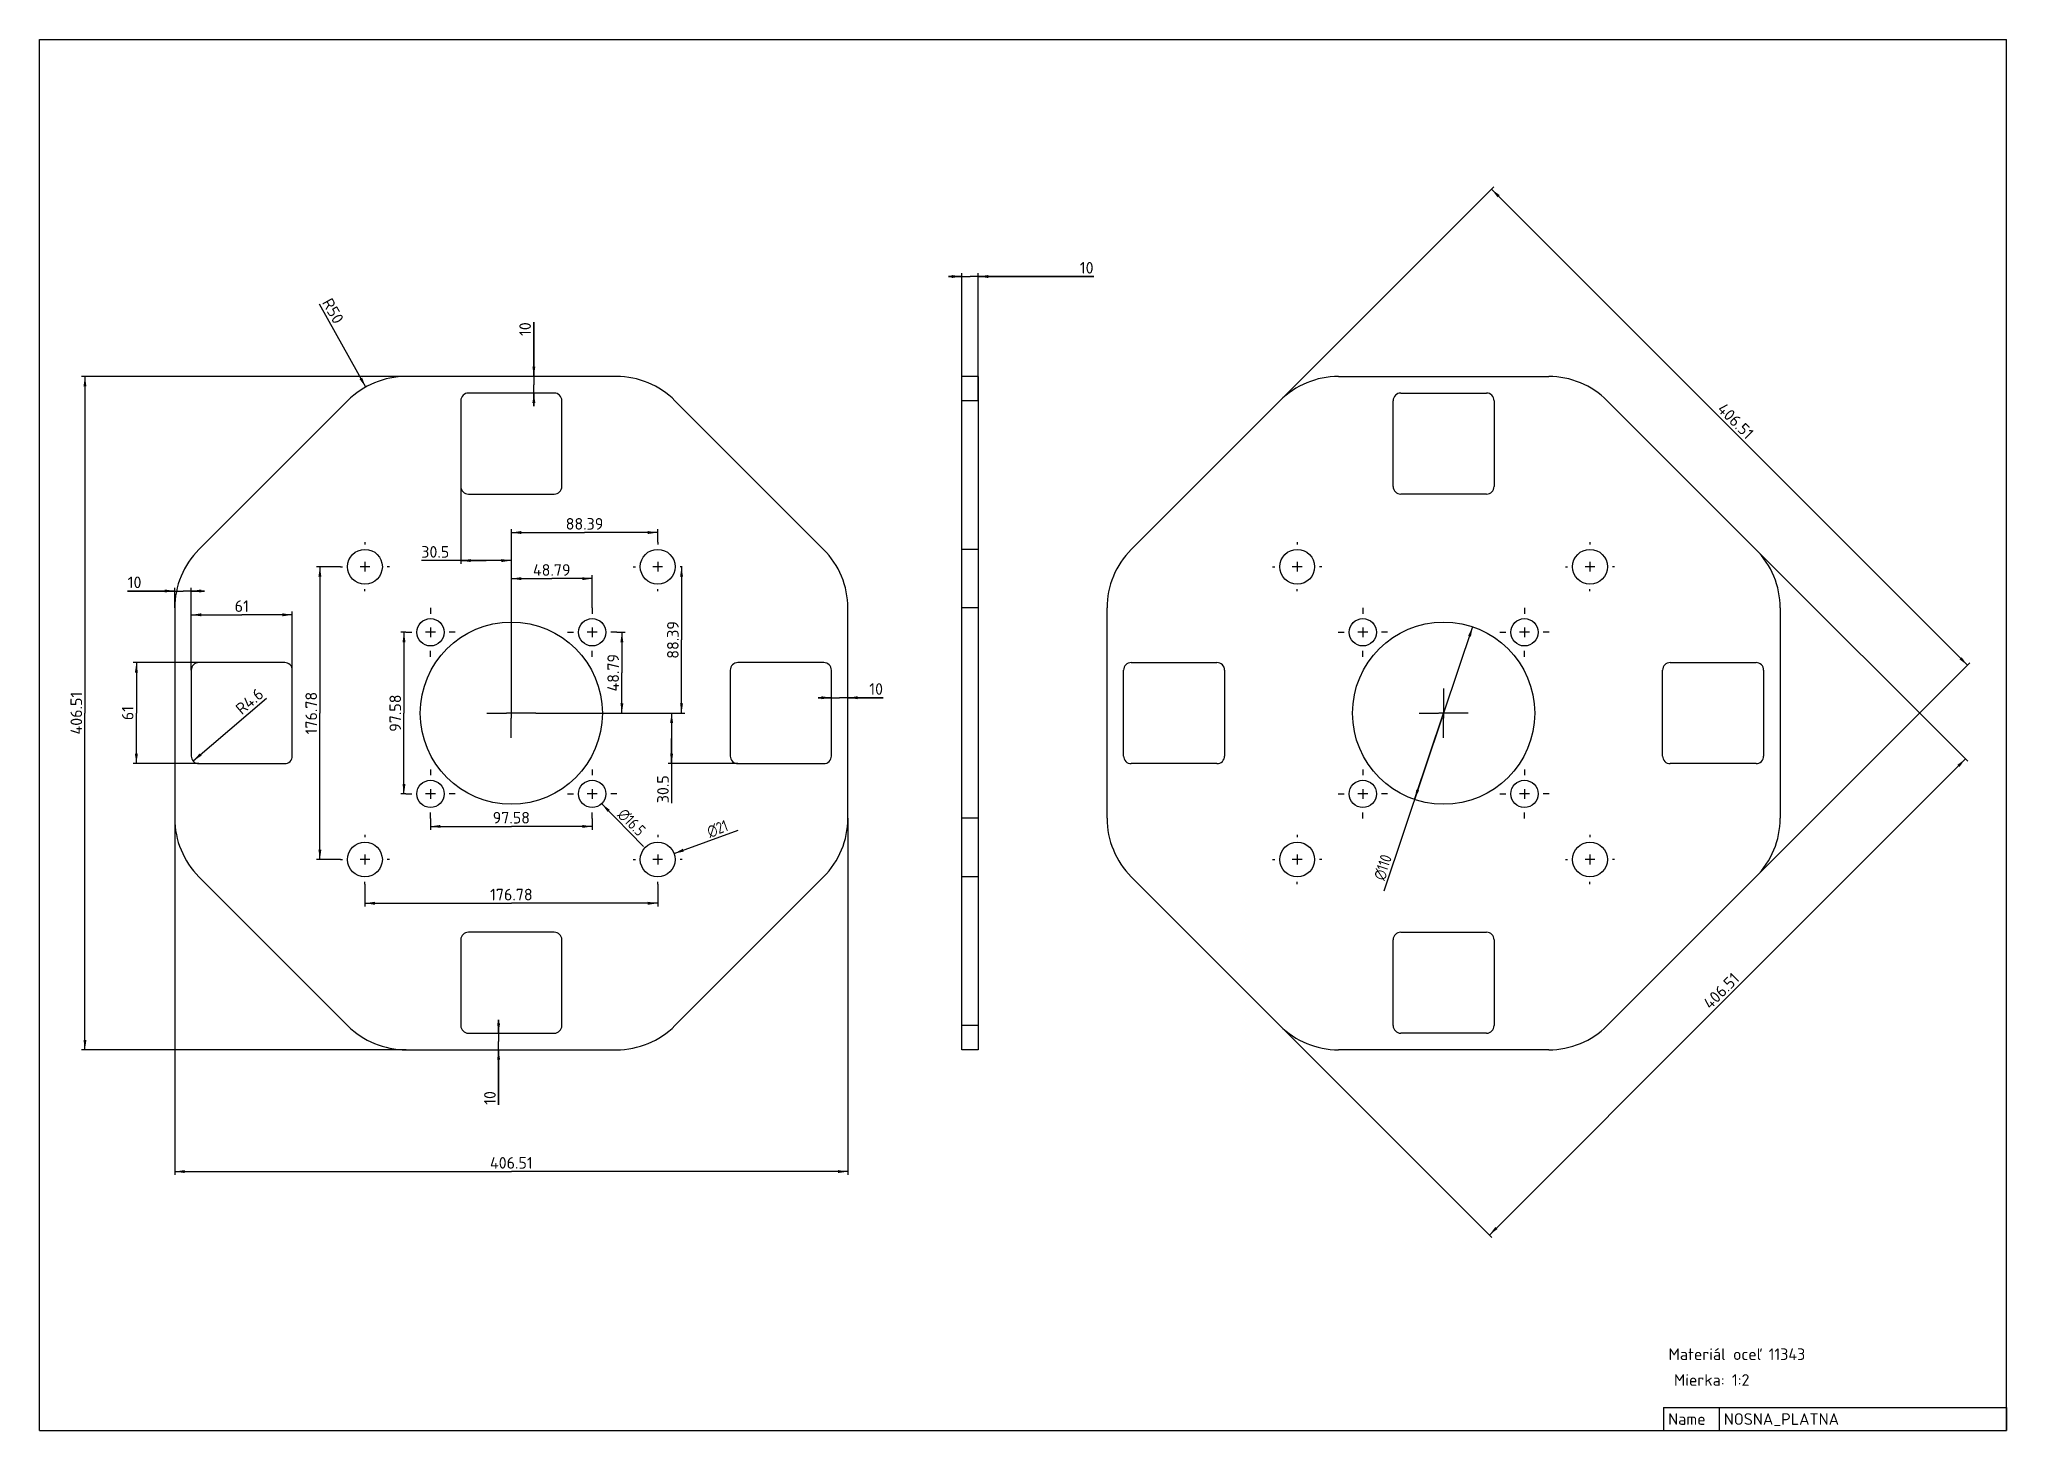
# Model space of a CAD drawing. Header units: millimetres. Extents: x 0 to 594, y 0 to 420.
import ezdxf

# ---------------------------------------------------------------- set-up
doc = ezdxf.new("R2010")
doc.units = ezdxf.units.MM
doc.header["$LTSCALE"] = 32.67
doc.linetypes.add('CENTER', pattern=[0.6, 0.375, -0.075, 0.075, -0.075])
doc.layers.get('0').update_dxf_attribs({"linetype": 'CONTINUOUS'})
doc.layers.add('05_AXIS-OSI', color=7, linetype='CONTINUOUS')
doc.layers.add('DEFAULT_1', color=7, linetype='CENTER')
doc.styles.get("Standard").update_dxf_attribs({"font": 'isocpeur.ttf'})
doc.styles.add('TEXTSTYLE_1', font='gdt', dxfattribs={"width": 0.8})
doc.dimstyles.new('DIMSTYLE_1', dxfattribs={"dimtxt": 3.5, "dimasz": 3, "dimexe": 0.18, "dimexo": 0.0625, "dimgap": 0.09, "dimtad": 1, "dimlfac": 2, "dimdsep": 46, "dimtxsty": 'Standard', "dimblk": '_FILLED', "dimblk1": '_FILLED', "dimblk2": '_FILLED', "dimcen": 0.09, "dimadec": 0, "dimazin": 0, "dimtp": 0.01, "dimtm": 0.01, "dimtfac": 1, "dimtofl": 0, "dimtmove": 0, "dimatfit": 3, "dimldrblk": '_FILLED', "dimfxl": 1, "dimtolj": 1, "dimarcsym": 0})
doc.dimstyles.new('DIMSTYLE_2', dxfattribs={"dimtxt": 3.5, "dimasz": 3, "dimexe": 0.18, "dimexo": 0.0625, "dimgap": 0.09, "dimtad": 1, "dimlfac": 2, "dimdsep": 46, "dimtxsty": 'Standard', "dimblk": '_FILLED', "dimblk1": '_FILLED', "dimblk2": '_FILLED', "dimcen": 0.09, "dimadec": 0, "dimazin": 0, "dimtp": 0.01, "dimtm": 0.01, "dimtfac": 1, "dimtofl": 0, "dimtmove": 0, "dimatfit": 3, "dimldrblk": '_FILLED', "dimfxl": 1, "dimtolj": 1, "dimarcsym": 0})
doc.dimstyles.new('DIMSTYLE_3', dxfattribs={"dimtxt": 3.5, "dimasz": 3, "dimexe": 0.18, "dimexo": 0.0625, "dimgap": 0.09, "dimtad": 1, "dimlfac": 2, "dimdsep": 46, "dimtxsty": 'Standard', "dimblk": '_FILLED', "dimblk1": '_FILLED', "dimblk2": '_FILLED', "dimcen": 0.09, "dimadec": 0, "dimazin": 0, "dimtp": 0.01, "dimtm": 0.01, "dimtfac": 1, "dimtofl": 0, "dimtmove": 0, "dimatfit": 3, "dimldrblk": '_FILLED', "dimfxl": 1, "dimtolj": 1, "dimarcsym": 0})

# ---------------------------------------------------------------- blocks, each defined once
blk = doc.blocks.new('_FILLED')
at = {"color": 0, "linetype": 'ByBlock'}
blk.add_solid([(0, 0), (-1, 0.15), (-1, -0.15)], dxfattribs=at)
blk = doc.blocks.new('*D1')
at = {"color": 2, "linetype": 'Continuous'}
for p, q in [((142.51, 224.03), (142.51, 258.2)), ((142.51, 257.2), (154.7, 257.2)), ((166.9, 257.2), (154.7, 257.2)), ((166.9, 248.42), (166.9, 258.2))]:
    blk.add_line(p, q, dxfattribs=at)
at = {"color": 2, "linetype": 'Continuous', "xscale": 3, "yscale": 3, "zscale": 3, "rotation": 180}
blk.add_blockref('_FILLED', (142.51, 257.2), dxfattribs=at)
at = {"color": 2, "linetype": 'Continuous', "xscale": 3, "yscale": 3, "zscale": 3}
blk.add_blockref('_FILLED', (166.9, 257.2), dxfattribs=at)
at = {"color": 2, "linetype": 'Continuous', "insert": (154.7, 261.57), "char_height": 3.5, "width": 11.1798, "attachment_point": 2, "line_spacing_factor": 0.9}
blk.add_mtext('48.79', dxfattribs=at)
blk = doc.blocks.new('*D2')
at = {"color": 2, "linetype": 'Continuous'}
for p, q in [((142.51, 224.03), (142.51, 272.12)), ((142.51, 271.12), (164.6, 271.12)), ((186.7, 271.12), (164.6, 271.12)), ((186.7, 268.22), (186.7, 272.12))]:
    blk.add_line(p, q, dxfattribs=at)
at = {"color": 2, "linetype": 'Continuous', "xscale": 3, "yscale": 3, "zscale": 3, "rotation": 180}
blk.add_blockref('_FILLED', (142.51, 271.12), dxfattribs=at)
at = {"color": 2, "linetype": 'Continuous', "xscale": 3, "yscale": 3, "zscale": 3}
blk.add_blockref('_FILLED', (186.7, 271.12), dxfattribs=at)
at = {"color": 2, "linetype": 'Continuous', "insert": (164.6, 275.49), "char_height": 3.5, "width": 10.8326, "attachment_point": 2, "line_spacing_factor": 0.9}
blk.add_mtext('88.39', dxfattribs=at)
blk = doc.blocks.new('*D3')
at = {"color": 2, "linetype": 'Continuous'}
for p, q in [((174.33, 241), (176.89, 241)), ((175.89, 241), (175.89, 228.8)), ((175.89, 216.6), (175.89, 228.8)), ((149.93, 216.6), (176.89, 216.6))]:
    blk.add_line(p, q, dxfattribs=at)
at = {"color": 2, "linetype": 'Continuous', "xscale": 3, "yscale": 3, "zscale": 3}
for p, rotation in [((175.89, 241), 90), ((175.89, 216.6), 270)]:
    blk.add_blockref('_FILLED', p, dxfattribs=dict(at, rotation=rotation))
at = {"color": 2, "linetype": 'Continuous', "insert": (171.51, 228.8), "char_height": 3.5, "width": 11.1798, "attachment_point": 2, "rotation": 90, "line_spacing_factor": 0.9}
blk.add_mtext('48.79', dxfattribs=at)
blk = doc.blocks.new('*D4')
at = {"color": 2, "linetype": 'Continuous'}
for p, q in [((193.9, 260.79), (193.9, 238.7)), ((193.9, 216.6), (193.9, 238.7)), ((149.93, 216.6), (194.9, 216.6))]:
    blk.add_line(p, q, dxfattribs=at)
at = {"color": 2, "linetype": 'Continuous', "xscale": 3, "yscale": 3, "zscale": 3}
for p, rotation in [((193.9, 260.79), 90), ((193.9, 216.6), 270)]:
    blk.add_blockref('_FILLED', p, dxfattribs=dict(at, rotation=rotation))
at = {"color": 2, "linetype": 'Continuous', "insert": (189.53, 238.7), "char_height": 3.5, "width": 10.8326, "attachment_point": 2, "rotation": 90, "line_spacing_factor": 0.9}
blk.add_mtext('88.39', dxfattribs=at)
blk = doc.blocks.new('*D5')
at = {"color": 2, "linetype": 'Continuous'}
for p, q in [((149.93, 216.6), (191.9, 216.6)), ((190.9, 216.6), (190.9, 208.98)), ((190.9, 201.35), (190.9, 208.98)), ((190.9, 208.98), (190.9, 189.46)), ((210.93, 201.35), (189.9, 201.35))]:
    blk.add_line(p, q, dxfattribs=at)
at = {"color": 2, "linetype": 'Continuous', "xscale": 3, "yscale": 3, "zscale": 3}
for p, rotation in [((190.9, 216.6), 90), ((190.9, 201.35), 270)]:
    blk.add_blockref('_FILLED', p, dxfattribs=dict(at, rotation=rotation))
at = {"color": 2, "linetype": 'Continuous', "insert": (186.53, 197.85), "char_height": 3.5, "width": 8.3884, "attachment_point": 3, "rotation": 90, "line_spacing_factor": 0.9}
blk.add_mtext('30.5', dxfattribs=at)
blk = doc.blocks.new('*D6')
at = {"color": 2, "linetype": 'Continuous'}
for p, q in [((127.26, 285.03), (127.26, 261.66)), ((134.88, 262.66), (115.37, 262.66)), ((127.26, 262.66), (134.88, 262.66)), ((142.51, 262.66), (134.88, 262.66)), ((142.51, 224.03), (142.51, 263.66))]:
    blk.add_line(p, q, dxfattribs=at)
at = {"color": 2, "linetype": 'Continuous', "xscale": 3, "yscale": 3, "zscale": 3, "rotation": 180}
blk.add_blockref('_FILLED', (127.26, 262.66), dxfattribs=at)
at = {"color": 2, "linetype": 'Continuous', "xscale": 3, "yscale": 3, "zscale": 3}
blk.add_blockref('_FILLED', (142.51, 262.66), dxfattribs=at)
at = {"color": 2, "linetype": 'Continuous', "insert": (123.76, 267.03), "char_height": 3.5, "width": 8.3884, "attachment_point": 3, "line_spacing_factor": 0.9}
blk.add_mtext('30.5', dxfattribs=at)
blk = doc.blocks.new('*D7')
at = {"color": 2, "linetype": 'Continuous'}
for p, q in [((110.69, 241), (109.1, 241)), ((110.1, 241), (110.1, 216.6)), ((110.1, 192.21), (110.1, 216.6)), ((110.69, 192.21), (109.1, 192.21))]:
    blk.add_line(p, q, dxfattribs=at)
at = {"color": 2, "linetype": 'Continuous', "xscale": 3, "yscale": 3, "zscale": 3}
for p, rotation in [((110.1, 241), 90), ((110.1, 192.21), 270)]:
    blk.add_blockref('_FILLED', p, dxfattribs=dict(at, rotation=rotation))
at = {"color": 2, "linetype": 'Continuous', "insert": (105.72, 216.6), "char_height": 3.5, "width": 10.8326, "attachment_point": 2, "rotation": 90, "line_spacing_factor": 0.9}
blk.add_mtext('97.58', dxfattribs=at)
blk = doc.blocks.new('*D8')
at = {"color": 2, "linetype": 'Continuous'}
for p, q in [((90.89, 260.79), (83.71, 260.79)), ((84.71, 260.79), (84.71, 216.6)), ((84.71, 172.41), (84.71, 216.6)), ((90.89, 172.41), (83.71, 172.41))]:
    blk.add_line(p, q, dxfattribs=at)
at = {"color": 2, "linetype": 'Continuous', "xscale": 3, "yscale": 3, "zscale": 3}
for p, rotation in [((84.71, 260.79), 90), ((84.71, 172.41), 270)]:
    blk.add_blockref('_FILLED', p, dxfattribs=dict(at, rotation=rotation))
at = {"color": 2, "linetype": 'Continuous', "insert": (80.34, 216.6), "char_height": 3.5, "width": 12.5826, "attachment_point": 2, "rotation": 90, "line_spacing_factor": 0.9}
blk.add_mtext('176.78', dxfattribs=at)
blk = doc.blocks.new('*D9')
at = {"color": 2, "linetype": 'Continuous'}
for p, q in [((118.11, 184.78), (118.11, 181.4)), ((166.9, 184.78), (166.9, 181.4)), ((118.11, 182.4), (142.51, 182.4)), ((166.9, 182.4), (142.51, 182.4))]:
    blk.add_line(p, q, dxfattribs=at)
at = {"color": 2, "linetype": 'Continuous', "xscale": 3, "yscale": 3, "zscale": 3, "rotation": 180}
blk.add_blockref('_FILLED', (118.11, 182.4), dxfattribs=at)
at = {"color": 2, "linetype": 'Continuous', "xscale": 3, "yscale": 3, "zscale": 3}
blk.add_blockref('_FILLED', (166.9, 182.4), dxfattribs=at)
at = {"color": 2, "linetype": 'Continuous', "insert": (142.51, 186.78), "char_height": 3.5, "width": 10.8326, "attachment_point": 2, "line_spacing_factor": 0.9}
blk.add_mtext('97.58', dxfattribs=at)
blk = doc.blocks.new('*D10')
at = {"color": 2, "linetype": 'Continuous'}
for p, q in [((98.31, 164.98), (98.31, 158.2)), ((186.7, 164.98), (186.7, 158.2)), ((98.31, 159.2), (142.51, 159.2)), ((186.7, 159.2), (142.51, 159.2))]:
    blk.add_line(p, q, dxfattribs=at)
at = {"color": 2, "linetype": 'Continuous', "xscale": 3, "yscale": 3, "zscale": 3, "rotation": 180}
blk.add_blockref('_FILLED', (98.31, 159.2), dxfattribs=at)
at = {"color": 2, "linetype": 'Continuous', "xscale": 3, "yscale": 3, "zscale": 3}
blk.add_blockref('_FILLED', (186.7, 159.2), dxfattribs=at)
at = {"color": 2, "linetype": 'Continuous', "insert": (142.51, 163.57), "char_height": 3.5, "width": 12.5826, "attachment_point": 2, "line_spacing_factor": 0.9}
blk.add_mtext('176.78', dxfattribs=at)
blk = doc.blocks.new('*D11')
at = {"color": 2, "linetype": 'Continuous'}
for p, q in [((48.18, 231.85), (28.3, 231.85)), ((29.3, 231.85), (29.3, 216.6)), ((29.3, 201.35), (29.3, 216.6)), ((48.18, 201.35), (28.3, 201.35))]:
    blk.add_line(p, q, dxfattribs=at)
at = {"color": 2, "linetype": 'Continuous', "xscale": 3, "yscale": 3, "zscale": 3}
for p, rotation in [((29.3, 231.85), 90), ((29.3, 201.35), 270)]:
    blk.add_blockref('_FILLED', p, dxfattribs=dict(at, rotation=rotation))
at = {"color": 2, "linetype": 'Continuous', "insert": (24.92, 216.6), "char_height": 3.5, "width": 4.1942, "attachment_point": 2, "rotation": 90, "line_spacing_factor": 0.9}
blk.add_mtext('61', dxfattribs=at)
blk = doc.blocks.new('*D12')
at = {"color": 2, "linetype": 'Continuous'}
for p, q in [((45.88, 229.55), (45.88, 247.28)), ((45.88, 246.28), (61.13, 246.28)), ((76.38, 246.28), (61.13, 246.28)), ((76.38, 229.55), (76.38, 247.28))]:
    blk.add_line(p, q, dxfattribs=at)
at = {"color": 2, "linetype": 'Continuous', "xscale": 3, "yscale": 3, "zscale": 3, "rotation": 180}
blk.add_blockref('_FILLED', (45.88, 246.28), dxfattribs=at)
at = {"color": 2, "linetype": 'Continuous', "xscale": 3, "yscale": 3, "zscale": 3}
blk.add_blockref('_FILLED', (76.38, 246.28), dxfattribs=at)
at = {"color": 2, "linetype": 'Continuous', "insert": (61.13, 250.65), "char_height": 3.5, "width": 4.1942, "attachment_point": 2, "line_spacing_factor": 0.9}
blk.add_mtext('61', dxfattribs=at)
blk = doc.blocks.new('*D13')
at = {"color": 2, "linetype": 'Continuous'}
blk.add_line((46.43, 202.16), (68.62, 221.14), dxfattribs=at)
at = {"color": 2, "linetype": 'Continuous', "xscale": 3, "yscale": 3, "zscale": 3, "rotation": 220.5595057505}
blk.add_blockref('_FILLED', (46.43, 202.16), dxfattribs=at)
at = {"color": 2, "linetype": 'Continuous', "insert": (58.87, 218.56), "char_height": 3.5, "width": 9.0826, "attachment_point": 1, "rotation": 40.55951, "line_spacing_factor": 0.9}
blk.add_mtext('R4.6', dxfattribs=at)
blk = doc.blocks.new('*D14')
at = {"color": 2, "linetype": 'Continuous'}
for p, q in [((40.88, 253.47), (26.64, 253.47)), ((26.64, 253.47), (43.38, 253.47)), ((40.88, 248.34), (40.88, 254.47)), ((49.88, 253.47), (43.38, 253.47)), ((45.88, 229.55), (45.88, 254.47)), ((45.88, 253.47), (49.88, 253.47))]:
    blk.add_line(p, q, dxfattribs=at)
at = {"color": 2, "linetype": 'Continuous', "xscale": 3, "yscale": 3, "zscale": 3}
blk.add_blockref('_FILLED', (40.88, 253.47), dxfattribs=at)
at = {"color": 2, "linetype": 'Continuous', "xscale": 3, "yscale": 3, "zscale": 3, "rotation": 180}
blk.add_blockref('_FILLED', (45.88, 253.47), dxfattribs=at)
at = {"color": 2, "linetype": 'Continuous', "insert": (30.83, 257.84), "char_height": 3.5, "width": 4.1942, "attachment_point": 3, "line_spacing_factor": 0.9}
blk.add_mtext('10', dxfattribs=at)
blk = doc.blocks.new('*D15')
at = {"color": 2, "linetype": 'Continuous'}
for p, q in [((149.31, 318.23), (149.31, 334.64)), ((149.31, 334.64), (149.31, 315.73)), ((149.31, 309.23), (149.31, 315.73)), ((149.31, 313.23), (149.31, 309.23))]:
    blk.add_line(p, q, dxfattribs=at)
at = {"color": 2, "linetype": 'Continuous', "xscale": 3, "yscale": 3, "zscale": 3}
for p, rotation in [((149.31, 318.23), 270), ((149.31, 313.23), 90)]:
    blk.add_blockref('_FILLED', p, dxfattribs=dict(at, rotation=rotation))
at = {"color": 2, "linetype": 'Continuous', "insert": (144.93, 330.45), "char_height": 3.5, "width": 4.1942, "attachment_point": 1, "rotation": 90, "line_spacing_factor": 0.9}
blk.add_mtext('10', dxfattribs=at)
blk = doc.blocks.new('*D16')
at = {"color": 2, "linetype": 'Continuous'}
for p, q in [((239.13, 221.25), (235.13, 221.25)), ((235.13, 221.25), (241.63, 221.25)), ((254.78, 221.25), (241.63, 221.25)), ((244.13, 221.25), (254.78, 221.25))]:
    blk.add_line(p, q, dxfattribs=at)
at = {"color": 2, "linetype": 'Continuous', "xscale": 3, "yscale": 3, "zscale": 3}
blk.add_blockref('_FILLED', (239.13, 221.25), dxfattribs=at)
at = {"color": 2, "linetype": 'Continuous', "xscale": 3, "yscale": 3, "zscale": 3, "rotation": 180}
blk.add_blockref('_FILLED', (244.13, 221.25), dxfattribs=at)
at = {"color": 2, "linetype": 'Continuous', "insert": (250.58, 225.63), "char_height": 3.5, "width": 4.1942, "attachment_point": 1, "line_spacing_factor": 0.9}
blk.add_mtext('10', dxfattribs=at)
blk = doc.blocks.new('*D17')
at = {"color": 2, "linetype": 'Continuous'}
for p, q in [((138.66, 119.97), (138.66, 123.97)), ((138.66, 123.97), (138.66, 117.47)), ((138.66, 98.31), (138.66, 117.47)), ((138.66, 114.97), (138.66, 98.31))]:
    blk.add_line(p, q, dxfattribs=at)
at = {"color": 2, "linetype": 'Continuous', "xscale": 3, "yscale": 3, "zscale": 3}
for p, rotation in [((138.66, 119.97), 270), ((138.66, 114.97), 90)]:
    blk.add_blockref('_FILLED', p, dxfattribs=dict(at, rotation=rotation))
at = {"color": 2, "linetype": 'Continuous', "insert": (134.29, 102.51), "char_height": 3.5, "width": 4.1942, "attachment_point": 3, "rotation": 90, "line_spacing_factor": 0.9}
blk.add_mtext('10', dxfattribs=at)
blk = doc.blocks.new('*D18')
at = {"color": 2, "linetype": 'Continuous'}
blk.add_line((191.63, 174.2), (211.04, 181.27), dxfattribs=at)
at = {"color": 2, "linetype": 'Continuous', "xscale": 3, "yscale": 3, "zscale": 3, "rotation": 200.0056343933}
blk.add_blockref('_FILLED', (191.63, 174.2), dxfattribs=at)
at = {"color": 2, "linetype": 'Continuous', "insert": (201.22, 182.35), "char_height": 3.5, "width": 8.8609, "attachment_point": 1, "rotation": 20.00563, "line_spacing_factor": 0.9, "style": 'TEXTSTYLE_1'}
blk.add_mtext('{\\Fgdt;n}\\Fisocpeur.ttf;21', dxfattribs=at)
blk = doc.blocks.new('*D19')
at = {"color": 2, "linetype": 'Continuous'}
blk.add_line((169.79, 189.26), (182.45, 176.31), dxfattribs=at)
at = {"color": 2, "linetype": 'Continuous', "xscale": 3, "yscale": 3, "zscale": 3, "rotation": 134.3760979916}
blk.add_blockref('_FILLED', (169.79, 189.26), dxfattribs=at)
at = {"color": 2, "linetype": 'Continuous', "insert": (176.93, 188.21), "char_height": 3.5, "width": 12.3609, "attachment_point": 1, "rotation": 314.3761, "line_spacing_factor": 0.9, "style": 'TEXTSTYLE_1'}
blk.add_mtext('{\\Fgdt;n}\\Fisocpeur.ttf;16.5', dxfattribs=at)
blk = doc.blocks.new('*D20')
at = {"color": 2, "linetype": 'Continuous'}
blk.add_line((98.54, 315.03), (84.54, 340.01), dxfattribs=at)
at = {"color": 2, "linetype": 'Continuous', "xscale": 3, "yscale": 3, "zscale": 3, "rotation": 299.2727261551}
blk.add_blockref('_FILLED', (98.54, 315.03), dxfattribs=at)
at = {"color": 2, "linetype": 'Continuous', "insert": (92.11, 335.45), "char_height": 3.5, "width": 7.6798, "attachment_point": 3, "rotation": 299.27273, "line_spacing_factor": 0.9}
blk.add_mtext('R50', dxfattribs=at)
blk = doc.blocks.new('*D21')
at = {"color": 2, "linetype": 'Continuous'}
for p, q in [((40.88, 184.86), (40.88, 77.21)), ((244.13, 184.86), (244.13, 77.21)), ((40.88, 78.21), (142.51, 78.21)), ((244.13, 78.21), (142.51, 78.21))]:
    blk.add_line(p, q, dxfattribs=at)
at = {"color": 2, "linetype": 'Continuous', "xscale": 3, "yscale": 3, "zscale": 3, "rotation": 180}
blk.add_blockref('_FILLED', (40.88, 78.21), dxfattribs=at)
at = {"color": 2, "linetype": 'Continuous', "xscale": 3, "yscale": 3, "zscale": 3}
blk.add_blockref('_FILLED', (244.13, 78.21), dxfattribs=at)
at = {"color": 2, "linetype": 'Continuous', "insert": (142.51, 82.59), "char_height": 3.5, "width": 12.9298, "attachment_point": 2, "line_spacing_factor": 0.9}
blk.add_mtext('406.51', dxfattribs=at)
blk = doc.blocks.new('*D22')
at = {"color": 2, "linetype": 'Continuous'}
for p, q in [((110.77, 318.23), (12.77, 318.23)), ((13.77, 318.23), (13.77, 216.6)), ((13.77, 114.97), (13.77, 216.6)), ((110.77, 114.97), (12.77, 114.97))]:
    blk.add_line(p, q, dxfattribs=at)
at = {"color": 2, "linetype": 'Continuous', "xscale": 3, "yscale": 3, "zscale": 3}
for p, rotation in [((13.77, 318.23), 90), ((13.77, 114.97), 270)]:
    blk.add_blockref('_FILLED', p, dxfattribs=dict(at, rotation=rotation))
at = {"color": 2, "linetype": 'Continuous', "insert": (9.4, 216.6), "char_height": 3.5, "width": 12.9298, "attachment_point": 2, "rotation": 90, "line_spacing_factor": 0.9}
blk.add_mtext('406.51', dxfattribs=at)
blk = doc.blocks.new('*D23')
at = {"color": 2, "linetype": 'Continuous'}
for p, q in [((518.3, 266.02), (582.25, 202.07)), ((581.54, 202.78), (509.68, 130.92)), ((437.82, 59.06), (509.68, 130.92)), ((374.58, 122.3), (438.53, 58.35))]:
    blk.add_line(p, q, dxfattribs=at)
at = {"color": 2, "linetype": 'Continuous', "xscale": 3, "yscale": 3, "zscale": 3}
for p, rotation in [((581.54, 202.78), 45), ((437.82, 59.06), 225)]:
    blk.add_blockref('_FILLED', p, dxfattribs=dict(at, rotation=rotation))
at = {"color": 2, "linetype": 'Continuous', "insert": (506.59, 134.01), "char_height": 3.5, "width": 12.9298, "attachment_point": 2, "rotation": 45, "line_spacing_factor": 0.9}
blk.add_mtext('406.51', dxfattribs=at)
blk = doc.blocks.new('*D24')
at = {"color": 2, "linetype": 'Continuous'}
for p, q in [((374.58, 310.91), (439.16, 375.49)), ((438.46, 374.78), (510.32, 302.92)), ((582.18, 231.06), (510.32, 302.92)), ((518.3, 167.18), (582.89, 231.77))]:
    blk.add_line(p, q, dxfattribs=at)
at = {"color": 2, "linetype": 'Continuous', "xscale": 3, "yscale": 3, "zscale": 3}
for p, rotation in [((438.46, 374.78), 135), ((582.18, 231.06), 315)]:
    blk.add_blockref('_FILLED', p, dxfattribs=dict(at, rotation=rotation))
at = {"color": 2, "linetype": 'Continuous', "insert": (513.41, 306.01), "char_height": 3.5, "width": 12.9298, "attachment_point": 2, "rotation": 315, "line_spacing_factor": 0.9}
blk.add_mtext('406.51', dxfattribs=at)
blk = doc.blocks.new('*D25')
at = {"color": 2, "linetype": 'Continuous'}
for p, q in [((278.5, 348.41), (274.5, 348.41)), ((274.5, 348.41), (281, 348.41)), ((278.5, 310.91), (278.5, 349.41)), ((318.35, 348.41), (281, 348.41)), ((283.5, 310.91), (283.5, 349.41)), ((283.5, 348.41), (318.35, 348.41))]:
    blk.add_line(p, q, dxfattribs=at)
at = {"color": 2, "linetype": 'Continuous', "xscale": 3, "yscale": 3, "zscale": 3}
blk.add_blockref('_FILLED', (278.5, 348.41), dxfattribs=at)
at = {"color": 2, "linetype": 'Continuous', "xscale": 3, "yscale": 3, "zscale": 3, "rotation": 180}
blk.add_blockref('_FILLED', (283.5, 348.41), dxfattribs=at)
at = {"color": 2, "linetype": 'Continuous', "insert": (314.16, 352.79), "char_height": 3.5, "width": 4.1942, "attachment_point": 1, "line_spacing_factor": 0.9}
blk.add_mtext('10', dxfattribs=at)
blk = doc.blocks.new('*D26')
at = {"color": 2, "linetype": 'Continuous'}
for p, q in [((432.77, 242.66), (424, 216.6)), ((424, 216.6), (405.9, 162.81)), ((415.23, 190.54), (424, 216.6))]:
    blk.add_line(p, q, dxfattribs=at)
at = {"color": 2, "linetype": 'Continuous', "xscale": 3, "yscale": 3, "zscale": 3}
for p, rotation in [((432.77, 242.66), 71.40462034069999), ((415.23, 190.54), 251.4046203407)]:
    blk.add_blockref('_FILLED', p, dxfattribs=dict(at, rotation=rotation))
at = {"color": 2, "linetype": 'Continuous', "insert": (405.14, 174.26), "char_height": 3.5, "width": 10.6109, "attachment_point": 3, "rotation": 71.40462, "line_spacing_factor": 0.9, "style": 'TEXTSTYLE_1'}
blk.add_mtext('{\\Fgdt;n}\\Fisocpeur.ttf;110', dxfattribs=at)
blk = doc.blocks.new('*T27')
at = {"color": 2, "linetype": 'Continuous'}
for p, q in [((0, 0), (103.6, 0)), ((0, 0), (0, -7)), ((16.8, 0), (16.8, -7)), ((103.6, 0), (103.6, -7)), ((0, -7), (103.6, -7))]:
    blk.add_line(p, q, dxfattribs=at)
at = {"color": 2, "linetype": 'Continuous', "char_height": 3.5, "attachment_point": 1, "line_spacing_factor": 0.9}
for s, insert, width in [('Name', (1.4, -1.75), 21.6653), ('NOSNA_PLATNA', (18.2, -1.75), 69.1901)]:
    blk.add_mtext(s, dxfattribs=dict(at, insert=insert, width=width))

msp = doc.modelspace()

# ---------------------------------------------------------------- linework, layer by layer
at = {"color": 7, "linetype": 'Continuous'}
for p, q in [((0, 0), (0, 420)), ((0, 420), (594, 420)), ((594, 0), (594, 420)), ((174.2454, 318.2273), (110.7657, 318.2273)), ((278.5, 114.9739), (278.5, 318.2273)), ((283.5, 318.2273), (278.5, 318.2273)), ((283.5, 318.2273), (283.5, 114.9739)), ((392.2602, 318.2273), (455.7398, 318.2273)), ((93.0881, 310.905), (48.2012, 266.0181)), ((127.2556, 310.9273), (127.2556, 285.0273)), ((155.4556, 313.2273), (129.5556, 313.2273)), ((157.7556, 285.0273), (157.7556, 310.9273)), ((236.81, 266.0181), (191.9231, 310.905)), ((283.5, 310.905), (278.5, 310.905)), ((329.6956, 266.0181), (374.5825, 310.905)), ((408.75, 285.0273), (408.75, 310.9273)), ((411.05, 313.2273), (436.95, 313.2273)), ((439.25, 310.9273), (439.25, 285.0273)), ((473.4175, 310.905), (518.3044, 266.0181)), ((129.5556, 282.7273), (155.4556, 282.7273)), ((436.95, 282.7273), (411.05, 282.7273)), ((98.3114, 262.2798), (98.3114, 259.3098)), ((186.6997, 262.2798), (186.6997, 259.3098)), ((283.5, 266.0181), (278.5, 266.0181)), ((379.8058, 262.2798), (379.8058, 259.3098)), ((468.1942, 262.2798), (468.1942, 259.3098)), ((99.7964, 260.7948), (96.8264, 260.7948)), ((188.1847, 260.7948), (185.2147, 260.7948)), ((381.2908, 260.7948), (378.3208, 260.7948)), ((469.6792, 260.7948), (466.7092, 260.7948)), ((40.8788, 248.3404), (40.8788, 184.8608)), ((244.1323, 184.8608), (244.1323, 248.3404)), ((283.5, 248.3404), (278.5, 248.3404)), ((322.3733, 184.8608), (322.3733, 248.3404)), ((525.6267, 248.3404), (525.6267, 184.8608)), ((119.5954, 240.9958), (116.6254, 240.9958)), ((118.1104, 242.4808), (118.1104, 239.5108)), ((168.3858, 240.9958), (165.4158, 240.9958)), ((166.9008, 242.4808), (166.9008, 239.5108)), ((401.0898, 240.9958), (398.1198, 240.9958)), ((399.6048, 242.4808), (399.6048, 239.5108)), ((449.8802, 240.9958), (446.9102, 240.9958)), ((448.3952, 242.4808), (448.3952, 239.5108)), ((74.0788, 231.8506), (48.1788, 231.8506)), ((236.8323, 231.8506), (210.9323, 231.8506)), ((329.6733, 231.8506), (355.5733, 231.8506)), ((492.4267, 231.8506), (518.3267, 231.8506)), ((45.8788, 229.5506), (45.8788, 203.6506)), ((76.3788, 203.6506), (76.3788, 229.5506)), ((208.6323, 229.5506), (208.6323, 203.6506)), ((239.1323, 203.6506), (239.1323, 229.5506)), ((327.3733, 203.6506), (327.3733, 229.5506)), ((357.8733, 229.5506), (357.8733, 203.6506)), ((490.1267, 203.6506), (490.1267, 229.5506)), ((520.6267, 229.5506), (520.6267, 203.6506)), ((48.1788, 201.3506), (74.0788, 201.3506)), ((210.9323, 201.3506), (236.8323, 201.3506)), ((355.5733, 201.3506), (329.6733, 201.3506)), ((518.3267, 201.3506), (492.4267, 201.3506)), ((119.5954, 192.2054), (116.6254, 192.2054)), ((118.1104, 193.6904), (118.1104, 190.7204)), ((168.3858, 192.2054), (165.4158, 192.2054)), ((166.9008, 193.6904), (166.9008, 190.7204)), ((401.0898, 192.2054), (398.1198, 192.2054)), ((399.6048, 193.6904), (399.6048, 190.7204)), ((449.8802, 192.2054), (446.9102, 192.2054)), ((448.3952, 193.6904), (448.3952, 190.7204)), ((283.5, 184.8608), (278.5, 184.8608)), ((99.7964, 172.4064), (96.8264, 172.4064)), ((98.3114, 173.8914), (98.3114, 170.9214)), ((188.1847, 172.4064), (185.2147, 172.4064)), ((186.6997, 173.8914), (186.6997, 170.9214)), ((381.2908, 172.4064), (378.3208, 172.4064)), ((379.8058, 173.8914), (379.8058, 170.9214)), ((469.6792, 172.4064), (466.7092, 172.4064)), ((468.1942, 173.8914), (468.1942, 170.9214)), ((48.2012, 167.1831), (93.0881, 122.2962)), ((191.9231, 122.2962), (236.81, 167.1831)), ((283.5, 167.1831), (278.5, 167.1831)), ((374.5825, 122.2962), (329.6956, 167.1831)), ((518.3044, 167.1831), (473.4175, 122.2962)), ((155.4556, 150.4739), (129.5556, 150.4739)), ((411.05, 150.4739), (436.95, 150.4739)), ((127.2556, 148.1739), (127.2556, 122.2739)), ((157.7556, 122.2739), (157.7556, 148.1739)), ((408.75, 122.2739), (408.75, 148.1739)), ((439.25, 148.1739), (439.25, 122.2739)), ((129.5556, 119.9739), (155.4556, 119.9739)), ((283.5, 122.2962), (278.5, 122.2962)), ((436.95, 119.9739), (411.05, 119.9739)), ((110.7657, 114.9739), (174.2454, 114.9739)), ((283.5, 114.9739), (278.5, 114.9739)), ((455.7398, 114.9739), (392.2602, 114.9739)), ((0, 0), (594, 0))]:
    msp.add_line(p, q, dxfattribs=at)
for centre, radius in [((98.3114, 260.7948), 5.25), ((186.6997, 260.7948), 5.25), ((379.8058, 260.7948), 5.25), ((468.1942, 260.7948), 5.25), ((118.1104, 240.9958), 4.125), ((142.5056, 216.6006), 27.5), ((166.9008, 240.9958), 4.125), ((399.6048, 240.9958), 4.125), ((424, 216.6006), 27.5), ((448.3952, 240.9958), 4.125), ((118.1104, 192.2054), 4.125), ((166.9008, 192.2054), 4.125), ((399.6048, 192.2054), 4.125), ((448.3952, 192.2054), 4.125), ((98.3114, 172.4064), 5.25), ((186.6997, 172.4064), 5.25), ((379.8058, 172.4064), 5.25), ((468.1942, 172.4064), 5.25)]:
    msp.add_circle(centre, radius, dxfattribs=at)
for centre, radius, start, end in [((110.7657, 293.2273), 25, 90, 135), ((174.2454, 293.2273), 25, 45, 90), ((392.2602, 293.2273), 25, 90, 135), ((455.7398, 293.2273), 25, 45, 90), ((129.5556, 310.9273), 2.3, 90, 180), ((155.4556, 310.9273), 2.3, 0, 90), ((411.05, 310.9273), 2.3, 90, 180), ((436.95, 310.9273), 2.3, 0, 90), ((129.5556, 285.0273), 2.3, 180, 270), ((155.4556, 285.0273), 2.3, 270, 360), ((411.05, 285.0273), 2.3, 180, 270), ((436.95, 285.0273), 2.3, 270, 360), ((65.8788, 248.3404), 25, 135, 180), ((219.1323, 248.3404), 25, 0, 45), ((347.3733, 248.3404), 25, 135, 180), ((500.6267, 248.3404), 25, 0, 45), ((48.1788, 229.5506), 2.3, 90, 180), ((74.0788, 229.5506), 2.3, 0, 90), ((210.9323, 229.5506), 2.3, 90, 180), ((236.8323, 229.5506), 2.3, 0, 90), ((329.6733, 229.5506), 2.3, 90, 180), ((355.5733, 229.5506), 2.3, 0, 90), ((492.4267, 229.5506), 2.3, 90, 180), ((518.3267, 229.5506), 2.3, 0, 90), ((48.1788, 203.6506), 2.3, 180, 270), ((74.0788, 203.6506), 2.3, 270, 360), ((210.9323, 203.6506), 2.3, 180, 270), ((236.8323, 203.6506), 2.3, 270, 360), ((329.6733, 203.6506), 2.3, 180, 270), ((355.5733, 203.6506), 2.3, 270, 360), ((492.4267, 203.6506), 2.3, 180, 270), ((518.3267, 203.6506), 2.3, 270, 360), ((65.8788, 184.8608), 25, 180, 225), ((219.1323, 184.8608), 25, 315, 360), ((347.3733, 184.8608), 25, 180, 225), ((500.6267, 184.8608), 25, 315, 360), ((129.5556, 148.1739), 2.3, 90, 180), ((155.4556, 148.1739), 2.3, 0, 90), ((411.05, 148.1739), 2.3, 90, 180), ((436.95, 148.1739), 2.3, 0, 90), ((110.7657, 139.9739), 25, 225, 270), ((129.5556, 122.2739), 2.3, 180, 270), ((155.4556, 122.2739), 2.3, 270, 360), ((174.2454, 139.9739), 25, 270, 315), ((392.2602, 139.9739), 25, 225, 270), ((411.05, 122.2739), 2.3, 180, 270), ((436.95, 122.2739), 2.3, 270, 360), ((455.7398, 139.9739), 25, 270, 315)]:
    msp.add_arc(centre, radius, start, end, dxfattribs=at)
at = {"layer": '05_AXIS-OSI', "color": 7, "linetype": 'CENTER'}
for p, q in [((142.5056, 224.0256), (142.5056, 218.1006)), ((424, 224.0256), (424, 218.1006)), ((135.0806, 216.6006), (141.0056, 216.6006)), ((142.5056, 209.1756), (142.5056, 215.1006)), ((149.9306, 216.6006), (144.0056, 216.6006)), ((416.575, 216.6006), (422.5, 216.6006)), ((424, 209.1756), (424, 215.1006)), ((431.425, 216.6006), (425.5, 216.6006))]:
    msp.add_line(p, q, dxfattribs=at)
at = {"layer": '05_AXIS-OSI', "color": 7, "linetype": 'Continuous'}
for p, q in [((143.9906, 216.6006), (141.0206, 216.6006)), ((142.5056, 218.0856), (142.5056, 215.1156)), ((425.485, 216.6006), (422.515, 216.6006)), ((424, 218.0856), (424, 215.1156))]:
    msp.add_line(p, q, dxfattribs=at)
at = {"layer": 'DEFAULT_1', "color": 7, "linetype": 'CENTER'}
for p, q in [((98.3114, 268.2198), (98.3114, 267.5448)), ((186.6997, 268.2198), (186.6997, 267.5448)), ((379.8058, 268.2198), (379.8058, 267.5448)), ((468.1942, 268.2198), (468.1942, 267.5448)), ((90.8864, 260.7948), (91.5614, 260.7948)), ((105.7364, 260.7948), (105.0614, 260.7948)), ((179.2747, 260.7948), (179.9497, 260.7948)), ((194.1247, 260.7948), (193.4497, 260.7948)), ((372.3808, 260.7948), (373.0558, 260.7948)), ((387.2308, 260.7948), (386.5558, 260.7948)), ((460.7692, 260.7948), (461.4442, 260.7948)), ((475.6192, 260.7948), (474.9442, 260.7948)), ((98.3114, 253.3698), (98.3114, 254.0448)), ((186.6997, 253.3698), (186.6997, 254.0448)), ((379.8058, 253.3698), (379.8058, 254.0448)), ((468.1942, 253.3698), (468.1942, 254.0448)), ((118.1104, 248.4208), (118.1104, 246.6208)), ((166.9008, 248.4208), (166.9008, 246.6208)), ((399.6048, 248.4208), (399.6048, 246.6208)), ((448.3952, 248.4208), (448.3952, 246.6208)), ((110.6854, 240.9958), (112.4854, 240.9958)), ((125.5354, 240.9958), (123.7354, 240.9958)), ((159.4758, 240.9958), (161.2758, 240.9958)), ((174.3258, 240.9958), (172.5258, 240.9958)), ((392.1798, 240.9958), (393.9798, 240.9958)), ((407.0298, 240.9958), (405.2298, 240.9958)), ((440.9702, 240.9958), (442.7702, 240.9958)), ((455.8202, 240.9958), (454.0202, 240.9958)), ((118.1104, 233.5708), (118.1104, 235.3708)), ((166.9008, 233.5708), (166.9008, 235.3708)), ((399.6048, 233.5708), (399.6048, 235.3708)), ((448.3952, 233.5708), (448.3952, 235.3708)), ((118.1104, 199.6304), (118.1104, 197.8304)), ((166.9008, 199.6304), (166.9008, 197.8304)), ((399.6048, 199.6304), (399.6048, 197.8304)), ((448.3952, 199.6304), (448.3952, 197.8304)), ((110.6854, 192.2054), (112.4854, 192.2054)), ((125.5354, 192.2054), (123.7354, 192.2054)), ((159.4758, 192.2054), (161.2758, 192.2054)), ((174.3258, 192.2054), (172.5258, 192.2054)), ((392.1798, 192.2054), (393.9798, 192.2054)), ((407.0298, 192.2054), (405.2298, 192.2054)), ((440.9702, 192.2054), (442.7702, 192.2054)), ((455.8202, 192.2054), (454.0202, 192.2054)), ((118.1104, 184.7804), (118.1104, 186.5804)), ((166.9008, 184.7804), (166.9008, 186.5804)), ((399.6048, 184.7804), (399.6048, 186.5804)), ((448.3952, 184.7804), (448.3952, 186.5804)), ((98.3114, 179.8314), (98.3114, 179.1564)), ((186.6997, 179.8314), (186.6997, 179.1564)), ((379.8058, 179.8314), (379.8058, 179.1564)), ((468.1942, 179.8314), (468.1942, 179.1564)), ((90.8864, 172.4064), (91.5614, 172.4064)), ((105.7364, 172.4064), (105.0614, 172.4064)), ((179.2747, 172.4064), (179.9497, 172.4064)), ((194.1247, 172.4064), (193.4497, 172.4064)), ((372.3808, 172.4064), (373.0558, 172.4064)), ((387.2308, 172.4064), (386.5558, 172.4064)), ((460.7692, 172.4064), (461.4442, 172.4064)), ((475.6192, 172.4064), (474.9442, 172.4064)), ((98.3114, 164.9814), (98.3114, 165.6564)), ((186.6997, 164.9814), (186.6997, 165.6564)), ((379.8058, 164.9814), (379.8058, 165.6564)), ((468.1942, 164.9814), (468.1942, 165.6564))]:
    msp.add_line(p, q, dxfattribs=at)

# ---------------------------------------------------------------- block references
msp.add_blockref('*T27', (490.4, 7))

# ---------------------------------------------------------------- texts
at = {"color": 2, "linetype": 'Continuous', "char_height": 3.5, "attachment_point": 1, "line_spacing_factor": 0.9}
for s, insert, width in [('Materiál oceľ 11343', (491.9062, 24.8284), 41.421488), ('Mierka: 1:2', (493.5441, 17.0485), 22.041322)]:
    msp.add_mtext(s, dxfattribs=dict(at, insert=insert, width=width))

# ---------------------------------------------------------------- dimensions: what is measured, and where the dimension line sits
at = {"color": 2, "linetype": 'Continuous'}
for base, p1, p2, angle, picture, middle in [((438.4579, 374.7804), (518.3044, 167.1831), (374.5825, 310.905), 135, '*D24', (508.7789, 310.2766)), ((149.3071, 318.2273), (155.4556, 313.2273), (174.2454, 318.2273), 90, '*D15', (146.6821, 332.5425)), ((13.7736, 318.2273), (110.7657, 114.9739), (110.7657, 318.2273), 90, '*D22', (14.0453, 210.821)), ((127.2556, 262.6559), (142.5056, 224.0256), (127.2556, 285.0273), 180, '*D6', (111.1729, 265.2809)), ((142.5056, 257.1963), (166.9008, 248.4208), (142.5056, 224.0256), 180, '*D1', (149.1133, 259.8213)), ((581.5421, 202.7804), (374.5825, 122.2962), (518.3044, 266.0181), 45, '*D23', (504.4289, 127.2746)), ((40.8788, 253.4656), (45.8788, 229.5506), (40.8788, 248.3404), 180, '*D14', (24.5434, 256.0906)), ((84.7124, 260.7948), (90.8864, 172.4064), (90.8864, 260.7948), 90, '*D8', (84.9064, 210.9762)), ((193.9036, 260.7948), (149.9306, 216.6006), (194.1247, 260.7948), 90, '*D4', (193.7055, 233.8555)), ((110.0994, 192.2054), (109.0994, 240.9958), (109.0994, 192.2054), 270, '*D7', (109.9013, 211.7584)), ((175.8871, 216.6006), (174.3258, 240.9958), (149.9306, 216.6006), 270, '*D3', (175.7667, 223.8009)), ((29.2979, 231.8506), (48.1788, 201.3506), (48.1788, 231.8506), 90, '*D11', (27.6126, 214.7258)), ((190.9009, 216.6006), (210.9323, 201.3506), (149.9306, 216.6006), 90, '*D5', (192.0345, 186.1571)), ((40.8788, 78.2138), (244.1323, 184.8608), (40.8788, 184.8608), 180, '*D21', (136.0407, 80.8388)), ((138.661, 114.9739), (129.5556, 119.9739), (110.7657, 114.9739), 270, '*D17', (137.9153, 96.6621))]:
    dim = msp.add_linear_dim(base=base, p1=p1, p2=p2, angle=angle, dimstyle='DIMSTYLE_1', dxfattribs=at)
    dim.commit()
    dim.dimension.update_dxf_attribs({"geometry": picture, "text_midpoint": middle, "dimtype": 160})
for base, p1, p2, picture, middle in [((283.5, 348.4107), (278.5, 310.905), (283.5, 310.905), '*D25', (316.2566, 351.0357)), ((186.6997, 271.1182), (142.5056, 224.0256), (186.6997, 268.2198), '*D2', (159.1863, 273.7432)), ((76.3788, 246.2772), (45.8788, 229.5506), (76.3788, 229.5506), '*D12', (59.0317, 248.9022)), ((244.1323, 221.2543), (239.1323, 229.5506), (244.1323, 248.3404), '*D16', (252.679, 223.8793)), ((166.9008, 182.4004), (118.1104, 184.7804), (166.9008, 184.7804), '*D9', (137.0892, 185.0254)), ((186.6997, 159.1973), (98.3114, 164.9814), (186.6997, 164.9814), '*D10', (136.2142, 161.8223))]:
    dim = msp.add_linear_dim(base=base, p1=p1, p2=p2, dimstyle='DIMSTYLE_1', dxfattribs=at)
    dim.commit()
    dim.dimension.update_dxf_attribs({"geometry": picture, "text_midpoint": middle, "dimtype": 160})
for center, mpoint, picture, middle in [((110.7657, 293.2273), (98.5416, 315.0349), '*D20', (90.6625, 334.6391)), ((48.1788, 203.6506), (46.4314, 202.1551), '*D13', (63.4611, 220.1855))]:
    dim = msp.add_radius_dim(center=center, mpoint=mpoint, dimstyle='DIMSTYLE_2', dxfattribs=at)
    dim.commit()
    dim.dimension.update_dxf_attribs({"geometry": picture, "text_midpoint": middle, "dimtype": 164})
for p1, p2, picture, middle in [((415.2307, 190.5363), (432.7693, 242.6649), '*D26', (408.5999, 164.6836)), ((169.7856, 189.257), (164.0159, 195.1538), '*D19', (180.0038, 182.5672)), ((191.633, 174.2025), (181.7665, 170.6103), '*D18', (205.9828, 182.2206))]:
    dim = msp.add_diameter_dim_2p(p1=p1, p2=p2, dimstyle='DIMSTYLE_3', dxfattribs=at)
    dim.commit()
    dim.dimension.update_dxf_attribs({"geometry": picture, "text_midpoint": middle, "dimtype": 163})

doc.saveas('drawing.dxf')
